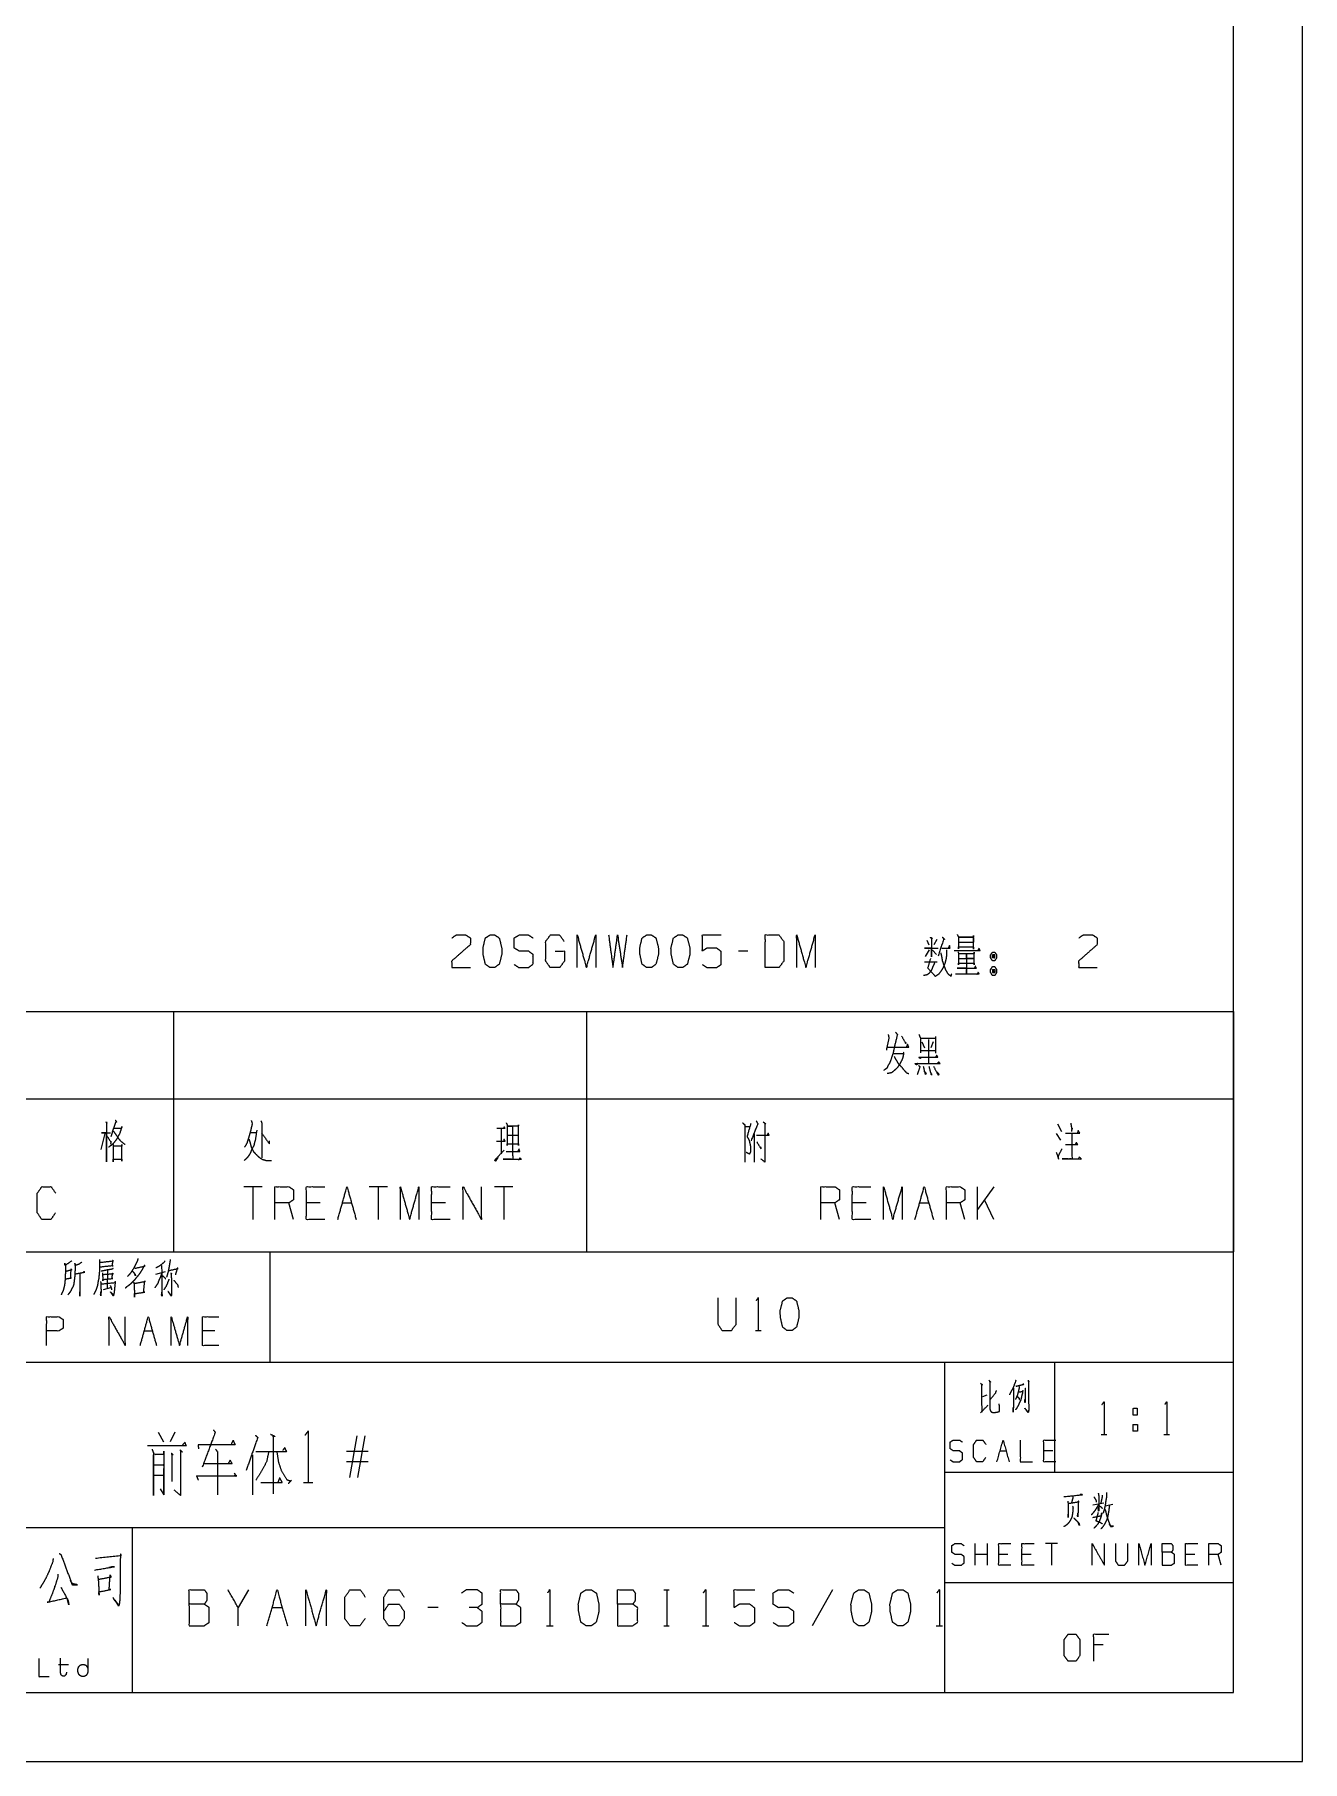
# Model space of a CAD drawing. Header units: millimetres. Extents: x 0 to 420, y 0 to 297.
# Drawn here: x 327.9 to 420, y 0 to 125.4 of the extents above; entities that cross this region are included whole.
import ezdxf

# ---------------------------------------------------------------- set-up
doc = ezdxf.new("R2010")
doc.units = ezdxf.units.MM
doc.layers.add('101', color=7, linetype='Continuous', true_color=0xffffff)

msp = doc.modelspace()

# ---------------------------------------------------------------- linework, layer by layer
at = {"layer": '101', "color": 133, "linetype": 'Continuous', "lineweight": 18}
for p, q in [((420, 0), (420, 297)), ((415, 5), (415, 292)), ((235, 37), (415, 37)), ((345, 37), (345, 29)), ((235, 29), (415, 29)), ((394, 29), (394, 5)), ((402, 29), (402, 21)), ((394, 21), (415, 21)), ((285, 17), (394, 17)), ((335, 17), (335, 5)), ((394, 13), (415, 13)), ((25, 5), (415, 5)), ((235, 5), (415, 5)), ((0, 0), (420, 0))]:
    msp.add_line(p, q, dxfattribs=at)
at = {"layer": '101', "color": 72, "linetype": 'Continuous', "lineweight": 18}
for p, q in [((392.9, 58.95), (392.59, 58.45)), ((392.71, 59.65), (392.87, 59.3)), ((393.45, 59.7), (393.22, 59.3)), ((379.72, 58.85), (379.05, 58.85)), ((392.55, 58.07), (393.47, 58.07)), ((393.13, 58.92), (393.42, 58.6)), ((313, 54.46), (338, 54.46)), ((338, 54.46), (368, 54.46)), ((338, 54.46), (338, 48.11)), ((368, 54.46), (368, 48.11)), ((368, 54.46), (415, 54.46)), ((415, 54.46), (415, 48.11)), ((392.27, 52.53), (393.36, 52.53)), ((392.29, 51.62), (393.36, 51.62)), ((392.36, 52.25), (392.55, 51.83)), ((392.83, 52.43), (392.83, 50.68)), ((393.19, 52.25), (393.01, 51.83)), ((393.36, 52.65), (393.36, 51.43)), ((390.33, 51.4), (391, 51.4)), ((313, 48.11), (338, 48.11)), ((338, 48.11), (368, 48.11)), ((338, 48.11), (338, 37)), ((368, 48.11), (415, 48.11)), ((368, 48.11), (368, 37)), ((415, 48.11), (415, 37)), ((380.84, 46.45), (381.02, 46.3)), ((333.02, 45.6), (332.74, 44.45)), ((343.6, 45.68), (344.03, 45.68)), ((361.81, 45.95), (361.81, 44.13)), ((362.25, 45.48), (363.03, 45.48)), ((379.52, 46.1), (379.87, 46.1)), ((380.17, 45.6), (380.17, 43.53)), ((402.12, 45.6), (402.42, 45.12)), ((402.21, 46.3), (402.51, 45.75)), ((344.45, 41.74), (343.11, 41.74)), ((343.78, 41.74), (343.78, 39.36)), ((353.56, 41.74), (352.21, 41.74)), ((352.88, 41.74), (352.88, 39.36)), ((362.66, 41.74), (361.32, 41.74)), ((361.99, 41.74), (361.99, 39.36)), ((397.58, 41.74), (396.41, 40.09)), ((396.41, 39.36), (396.41, 41.74)), ((346.73, 39.36), (346.39, 40.56)), ((348.67, 40.56), (347.66, 40.56)), ((350.27, 40.56), (350.94, 40.56)), ((357.77, 40.56), (356.76, 40.56)), ((386.37, 39.36), (386.04, 40.56)), ((388.31, 40.56), (387.31, 40.56)), ((392.19, 40.56), (392.87, 40.56)), ((395.48, 39.36), (395.14, 40.56)), ((397.58, 39.36), (396.91, 40.79)), ((313, 37), (338, 37)), ((338, 37), (368, 37)), ((368, 37), (415, 37)), ((333.22, 35.67), (333.2, 34.36)), ((336.72, 35.38), (337.43, 35.58)), ((332.92, 34.28), (333.47, 34.43)), ((335.89, 31.26), (336.48, 31.26)), ((341.01, 31.26), (340.12, 31.26)), ((380.27, 31.29), (380.7, 31.29)), ((396.78, 26.5), (397.1, 26.62)), ((336.9, 23.92), (337.29, 23.22)), ((338.1, 23.92), (337.77, 23.22)), ((407.69, 24.46), (408.02, 24.46)), ((407.69, 24.46), (407.69, 23.99)), ((350.82, 20.62), (351.35, 23.65)), ((351.91, 23.65), (351.38, 20.62)), ((405.37, 23.74), (405.8, 23.74)), ((409.93, 23.74), (410.35, 23.74)), ((343.74, 22.27), (343.74, 19.36)), ((352.16, 22.51), (350.57, 22.51)), ((352.16, 21.76), (350.57, 21.76)), ((398.04, 22.56), (398.48, 22.56)), ((401.88, 22.56), (401.21, 22.56)), ((342.58, 20.66), (342.44, 20.93)), ((345.71, 20.58), (345.58, 20.26)), ((347.46, 20.26), (348.13, 20.26)), ((337.04, 19.79), (337.32, 19.36)), ((404.78, 18.63), (405.57, 18.79)), ((405.68, 18.57), (406.23, 18.69)), ((396.24, 14.25), (396.24, 15.82)), ((397.13, 14.25), (397.13, 15.82)), ((402.22, 15.82), (401.33, 15.82)), ((401.78, 15.82), (401.78, 14.25)), ((397.13, 15.04), (396.24, 15.04)), ((398.6, 15.04), (397.94, 15.04)), ((400.3, 15.04), (399.63, 15.04)), ((412.18, 15.04), (411.51, 15.04)), ((414.1, 14.25), (413.88, 15.04)), ((343.45, 12.47), (342.71, 11.17)), ((373.63, 12.47), (374, 12.47)), ((373.83, 12.47), (373.83, 9.85)), ((385.88, 12.47), (384.4, 9.85)), ((345.17, 11.17), (345.91, 11.17)), ((357.23, 11.17), (356.49, 11.17)), ((365.11, 9.85), (365.58, 9.85)), ((373.63, 9.85), (374, 9.85)), ((376.42, 9.85), (376.89, 9.85)), ((393.39, 9.85), (393.86, 9.85)), ((405.52, 8.46), (404.84, 8.46)), ((329.66, 7.04), (330.39, 7.04))]:
    msp.add_line(p, q, dxfattribs=at)
for points, knots in [([(358.23, 59.8), (358.54, 60.02), (359.23, 60.02), (359.57, 59.8), (359.57, 59.32), (358.21, 58.12), (358.23, 57.65), (359.57, 57.65)], [0, 0, 0.069694, 0.192979, 0.265274, 0.350227, 0.674741, 0.759753, 1, 1]), ([(361.33, 57.65), (361.67, 57.9), (361.85, 58.6), (361.85, 59.07), (361.67, 59.8), (361.33, 60.02), (361, 60.02), (360.66, 59.8), (360.49, 59.07), (360.5, 58.6), (360.66, 57.9), (361, 57.65), (361.33, 57.65)], [0, 0, 0.067524, 0.18397, 0.260582, 0.380942, 0.446139, 0.500302, 0.565505, 0.685863, 0.762528, 0.878308, 0.945837, 1, 1]), ([(362.76, 57.87), (363.1, 57.65), (363.79, 57.65), (364.12, 57.9), (364.12, 58.6), (363.79, 58.85), (363.12, 58.85), (362.76, 59.07), (362.76, 59.8), (363.12, 60.02), (363.79, 60.02), (364.12, 59.8)], [0, 0, 0.068035, 0.184054, 0.254518, 0.372335, 0.442798, 0.555847, 0.626369, 0.748394, 0.818916, 0.931965, 1, 1]), ([(365.73, 58.85), (366.4, 58.85), (366.4, 58.12), (366.06, 57.65), (365.37, 57.65), (365.04, 58.12), (365.04, 59.55), (365.39, 60.02), (366.05, 60.02), (366.38, 59.55)], [0, 0, 0.103298, 0.214797, 0.304261, 0.410279, 0.499743, 0.718897, 0.809959, 0.910536, 1, 1]), ([(367.33, 57.65), (367.33, 60.02), (368, 57.65), (368.68, 60.02), (368.68, 57.65)], [0, 0, 0.245192, 0.500001, 0.754808, 1, 1]), ([(369.61, 60.02), (369.93, 57.65), (370.26, 60.02), (370.62, 57.65), (370.95, 60.02)], [0, 0, 0.249746, 0.499742, 0.750003, 1, 1]), ([(372.72, 57.65), (373.05, 57.9), (373.23, 58.6), (373.23, 59.07), (373.05, 59.8), (372.72, 60.02), (372.38, 60.02), (372.04, 59.8), (371.87, 59.07), (371.89, 58.6), (372.04, 57.9), (372.38, 57.65), (372.72, 57.65)], [0, 0, 0.067524, 0.18397, 0.260582, 0.380942, 0.446139, 0.500302, 0.565505, 0.685863, 0.762528, 0.878308, 0.945837, 1, 1]), ([(374.99, 57.65), (375.33, 57.9), (375.51, 58.6), (375.51, 59.07), (375.33, 59.8), (374.99, 60.02), (374.66, 60.02), (374.32, 59.8), (374.14, 59.07), (374.16, 58.6), (374.32, 57.9), (374.66, 57.65), (374.99, 57.65)], [0, 0, 0.067524, 0.183969, 0.260581, 0.380939, 0.446136, 0.500306, 0.565502, 0.685861, 0.762526, 0.878306, 0.94583, 1, 1]), ([(376.42, 57.87), (376.76, 57.65), (377.45, 57.65), (377.78, 57.87), (377.78, 58.82), (377.45, 59.07), (376.76, 59.07), (376.42, 58.85), (376.42, 60.02), (377.78, 60.02)], [0, 0, 0.062226, 0.168347, 0.230572, 0.376815, 0.441263, 0.547383, 0.609609, 0.790489, 1, 1]), ([(380.99, 57.65), (381.98, 57.65), (382.33, 58.12), (382.33, 59.55), (381.98, 60.02), (380.99, 60.02), (380.99, 57.65)], [0, 0, 0.142134, 0.22716, 0.43179, 0.516817, 0.65895, 1, 1]), ([(383.27, 57.65), (383.27, 60.02), (383.94, 57.65), (384.61, 60.02), (384.61, 57.65)], [0, 0, 0.245192, 0.499999, 0.754808, 1, 1]), ([(392.96, 59.85), (393.12, 59.77), (393.05, 59.82), (393.05, 58.42), (393.05, 59.07), (392.55, 59.07), (393.54, 59.07)], [0, 0, 0.046316, 0.069128, 0.437819, 0.608996, 0.739327, 1, 1]), ([(394.16, 58.95), (394.16, 58.65), (394.12, 58.32), (394.04, 57.97), (393.89, 57.62), (393.73, 57.37), (393.56, 57.15), (393.31, 57)], [0, 0, 0.134097, 0.280228, 0.441582, 0.61032, 0.742764, 0.870665, 1, 1]), ([(393.84, 59.87), (394, 59.7), (393.95, 59.75), (393.54, 58.47)], [0, 0, 0.14354, 0.187781, 1, 1]), ([(393.81, 59.05), (394.41, 59.05), (394.37, 59.25), (394.3, 59.12)], [0, 0, 0.63414, 0.848459, 1, 1]), ([(394.7, 58.9), (396.59, 58.9), (396.51, 59.05), (396.42, 58.9)], [0, 0, 0.844518, 0.922264, 1, 1]), ([(394.93, 60.05), (395.02, 59.87), (395.02, 59.02), (395.02, 59.15), (396.12, 59.15), (396.12, 59), (396.12, 59.97), (396.12, 59.85), (395.02, 59.85), (396.12, 59.85), (396.12, 59.47), (395.02, 59.47)], [0, 0, 0.027308, 0.145702, 0.163113, 0.315749, 0.336643, 0.472448, 0.489859, 0.642495, 0.795131, 0.847364, 1, 1]), ([(403.76, 59.8), (404.07, 60.02), (404.76, 60.02), (405.1, 59.8), (405.1, 59.32), (403.74, 58.12), (403.76, 57.65), (405.1, 57.65)], [0, 0, 0.069694, 0.192979, 0.265274, 0.350227, 0.674741, 0.759753, 1, 1]), ([(393.29, 58), (393.15, 57.7), (393.06, 57.47), (392.9, 57.25), (392.74, 57.12), (392.48, 57.07)], [0, 0, 0.251046, 0.434038, 0.642626, 0.795774, 1, 1]), ([(392.99, 58.32), (392.78, 57.62), (393.31, 57.05)], [0, 0, 0.483233, 1, 1]), ([(393.73, 58.72), (393.79, 58.47), (393.84, 58.17), (393.95, 57.82), (394.09, 57.47), (394.25, 57.2), (394.48, 57.02), (394.53, 57.2)], [0, 0, 0.122113, 0.267685, 0.442433, 0.622806, 0.77461, 0.912622, 1, 1]), ([(394.99, 58.8), (395.02, 58.67), (395.02, 57.85), (395.02, 57.97), (396.15, 57.97), (396.15, 57.85), (396.15, 58.77), (396.15, 58.65), (395.02, 58.65), (395.02, 58.3), (396.15, 58.3), (395.59, 58.3), (395.59, 58.65), (395.59, 57.15), (395.59, 57.6), (394.92, 57.6), (396.33, 57.6), (396.24, 57.75), (396.17, 57.6)], [0, 0, 0.011506, 0.084583, 0.095655, 0.195852, 0.206924, 0.288858, 0.29993, 0.400127, 0.431129, 0.531325, 0.581424, 0.612426, 0.745292, 0.785151, 0.844642, 0.96989, 0.985312, 1, 1]), ([(397.65, 58.77), (397.49, 58.77), (397.35, 58.57), (397.35, 58.35), (397.49, 58.15), (397.65, 58.15), (397.79, 58.35), (397.79, 58.57), (397.65, 58.77)], [0, 0, 0.091011, 0.231138, 0.359862, 0.499986, 0.590997, 0.731136, 0.859859, 1, 1]), ([(397.79, 57.5), (397.65, 57.72), (397.49, 57.72), (397.35, 57.5), (397.35, 57.3), (397.49, 57.07), (397.65, 57.07), (397.79, 57.3), (397.79, 57.5)], [0, 0, 0.149206, 0.23852, 0.387713, 0.5, 0.649194, 0.738508, 0.887713, 1, 1]), ([(397.65, 58.35), (397.65, 58.57), (397.49, 58.57)], [0, 0, 0.585813, 1, 1]), ([(397.49, 58.35), (397.65, 58.35), (397.49, 58.57), (397.49, 58.35)], [0, 0, 0.241164, 0.658904, 1, 1]), ([(394.81, 57.2), (396.52, 57.2), (396.44, 57.3), (396.36, 57.15)], [0, 0, 0.851381, 0.917655, 1, 1]), ([(397.65, 57.5), (397.49, 57.5), (397.65, 57.3), (397.65, 57.5)], [0, 0, 0.258824, 0.674604, 1, 1]), ([(397.49, 57.5), (397.49, 57.3), (397.65, 57.3)], [0, 0, 0.556976, 1, 1]), ([(390.45, 52.95), (390.58, 52.78), (390.35, 51.83), (390.28, 51.47), (390.1, 50.93), (390.01, 50.7), (389.9, 50.53), (389.83, 50.35), (389.59, 50.18)], [0, 0, 0.069926, 0.38885, 0.505364, 0.693867, 0.772746, 0.839515, 0.9011, 1, 1]), ([(389.92, 52.78), (389.97, 52.53), (389.78, 51.65)], [0, 0, 0.221863, 1, 1]), ([(390.89, 52.68), (391.19, 52.13), (391.23, 52.22)], [0, 0, 0.855262, 1, 1]), ([(392.15, 52.78), (392.25, 52.55), (392.25, 51.47)], [0, 0, 0.187914, 1, 1]), ([(391.04, 51.5), (391, 51.2), (390.91, 50.93), (390.77, 50.68), (390.58, 50.38), (390.36, 50.18), (390.17, 50.02), (389.85, 49.95)], [0, 0, 0.143871, 0.281442, 0.418246, 0.588512, 0.727354, 0.844312, 1, 1]), ([(389.87, 51.88), (391.41, 51.88), (391.32, 52.08), (391.23, 51.88)], [0, 0, 0.778575, 0.889287, 1, 1]), ([(390.35, 51.2), (390.42, 51.05), (390.56, 50.83), (390.66, 50.65), (390.89, 50.43), (391.04, 50.23), (391.23, 50.02), (391.42, 49.95)], [0, 0, 0.098129, 0.255365, 0.37644, 0.566726, 0.71165, 0.876695, 1, 1]), ([(392.06, 50.68), (391.97, 50.58), (391.86, 50.68), (393.67, 50.68), (393.59, 50.8), (393.47, 50.68)], [0, 0, 0.055573, 0.116265, 0.866965, 0.926762, 1, 1]), ([(392.11, 50.55), (392.22, 50.45), (392.02, 49.88)], [0, 0, 0.193665, 1, 1]), ([(392.27, 51.12), (392.25, 51.03), (392.13, 51.15), (393.52, 51.15), (393.44, 51.28), (393.35, 51.15)], [0, 0, 0.051287, 0.140119, 0.845357, 0.922679, 1, 1]), ([(392.46, 50.48), (392.6, 49.9), (392.69, 49.95), (392.55, 50.1)], [0, 0, 0.658059, 0.770917, 1, 1]), ([(392.87, 50.48), (393.03, 49.88), (393.1, 49.88), (392.98, 50.08)], [0, 0, 0.669865, 0.7462, 1, 1]), ([(393.21, 50.48), (393.54, 49.85), (393.61, 49.9), (393.44, 50.08)], [0, 0, 0.679076, 0.761949, 1, 1]), ([(333.09, 46.45), (333.19, 46.35), (333.14, 46.43), (333.14, 43.53), (333.14, 45.65), (332.79, 45.65), (333.44, 45.65)], [0, 0, 0.023247, 0.037896, 0.500409, 0.839319, 0.895699, 1, 1]), ([(333.78, 46.58), (333.88, 46.43), (333.81, 46.45), (333.46, 45.37)], [0, 0, 0.132126, 0.186059, 1, 1]), ([(343.65, 46.55), (343.74, 46.33), (343.65, 46), (343.62, 45.83), (343.55, 45.6), (343.48, 45.35), (343.41, 45.12), (343.35, 44.93), (343.27, 44.77), (343.16, 44.6)], [0, 0, 0.116541, 0.278918, 0.364993, 0.478696, 0.603951, 0.71766, 0.817412, 0.901346, 1, 1]), ([(344.36, 46.53), (344.43, 46.35), (344.43, 43.83)], [0, 0, 0.06955, 1, 1]), ([(380.33, 46.53), (380.44, 46.3), (379.96, 45.08)], [0, 0, 0.159107, 1, 1]), ([(333.18, 45.43), (333.48, 44.95), (333.48, 45.02), (333.44, 44.83)], [0, 0, 0.668993, 0.75826, 1, 1]), ([(333.71, 46), (334.26, 46), (334.27, 46.1), (334.11, 45.62), (333.88, 45.18), (333.62, 44.85), (333.3, 44.6)], [0, 0, 0.220966, 0.26192, 0.463932, 0.667691, 0.836831, 1, 1]), ([(333.64, 45.78), (333.81, 45.55), (334.01, 45.25), (334.18, 45.05), (334.5, 44.8)], [0, 0, 0.21756, 0.48939, 0.692342, 1, 1]), ([(344.06, 45.85), (343.95, 45.12), (343.88, 44.9), (343.85, 44.73), (343.74, 44.55), (343.65, 44.35), (343.6, 44.2), (343.48, 44), (343.37, 43.85), (343.14, 43.63)], [0, 0, 0.296653, 0.392139, 0.46442, 0.547269, 0.635793, 0.700209, 0.795421, 0.869798, 1, 1]), ([(343.48, 45.2), (343.55, 45.02), (343.6, 44.83), (343.64, 44.65), (343.81, 44.3), (343.9, 44.2), (344.15, 43.95), (344.29, 43.83), (344.47, 43.73), (344.71, 43.65), (344.94, 43.65), (345.12, 43.63)], [0, 0, 0.075192, 0.15762, 0.228747, 0.384949, 0.438119, 0.578251, 0.653441, 0.734337, 0.837345, 0.928883, 1, 1]), ([(344.4, 45.65), (344.98, 44.85), (344.98, 45.08)], [0, 0, 0.814824, 1, 1]), ([(361.48, 45.05), (362.1, 45.05), (362.02, 45.2), (361.99, 45.08)], [0, 0, 0.676561, 0.857934, 1, 1]), ([(361.49, 45.98), (362.1, 45.98), (362.02, 46.08), (361.99, 45.95)], [0, 0, 0.704243, 0.847777, 1, 1]), ([(362.17, 46.38), (362.25, 46.22), (362.25, 44.73), (362.25, 44.85), (363.07, 44.85), (363.07, 44.73), (363.07, 46.22), (363.07, 46.13), (362.25, 46.13), (362.64, 46.13), (362.64, 43.73), (361.94, 43.73), (363.28, 43.73), (363.19, 43.78), (363.17, 43.83), (363.07, 43.67)], [0, 0, 0.016856, 0.162098, 0.174201, 0.252928, 0.265031, 0.410272, 0.419955, 0.498682, 0.536334, 0.76872, 0.837175, 0.967244, 0.977077, 0.982211, 1, 1]), ([(379.34, 46.38), (379.5, 46.22), (379.5, 43.53)], [0, 0, 0.074914, 1, 1]), ([(379.94, 46.33), (379.66, 45.37), (379.77, 45.2), (379.84, 45.02), (379.91, 44.68), (379.91, 44.25), (379.84, 44.1), (379.59, 44.23)], [0, 0, 0.379822, 0.458229, 0.530553, 0.667378, 0.830233, 0.893776, 1, 1]), ([(380.35, 45.48), (381.27, 45.48), (381.2, 45.62), (381.14, 45.5)], [0, 0, 0.752923, 0.888763, 1, 1]), ([(380.95, 46.35), (380.95, 43.53), (380.68, 43.75)], [0, 0, 0.890401, 1, 1]), ([(403.26, 45.6), (403.26, 43.75), (402.55, 43.75), (403.94, 43.75), (403.8, 43.9), (403.71, 43.75)], [0, 0, 0.426906, 0.590047, 0.912256, 0.959823, 1, 1]), ([(402.78, 45.62), (403.84, 45.62), (403.71, 45.83), (403.66, 45.65)], [0, 0, 0.717261, 0.876328, 1, 1]), ([(403.17, 46.35), (403.26, 45.87), (403.27, 45.98), (403.22, 45.75)], [0, 0, 0.592181, 0.716658, 1, 1]), ([(333.62, 44.8), (333.62, 43.55), (333.62, 43.73), (334.26, 43.73), (334.26, 43.6), (334.26, 44.8), (334.26, 44.68), (333.69, 44.68)], [0, 0, 0.306605, 0.34953, 0.505604, 0.536265, 0.830605, 0.861265, 1, 1]), ([(361.57, 43.85), (361.41, 43.6), (361.34, 43.67), (362.02, 44.38)], [0, 0, 0.214427, 0.289033, 1, 1]), ([(362.17, 44.3), (363.17, 44.3), (363.1, 44.48), (363.03, 44.33)], [0, 0, 0.739673, 0.878255, 1, 1]), ([(380.37, 45), (380.68, 44.48), (380.7, 44.58), (380.61, 44.6)], [0, 0, 0.760418, 0.886215, 1, 1]), ([(402.12, 44.23), (402.3, 43.73), (402.27, 43.95), (402.53, 44.48)], [0, 0, 0.39393, 0.563113, 1, 1]), ([(402.8, 44.8), (403.68, 44.8), (403.59, 44.95), (403.5, 44.83)], [0, 0, 0.729813, 0.873574, 1, 1]), ([(329.44, 39.84), (329.11, 39.36), (328.45, 39.36), (328.12, 39.84), (328.12, 41.26), (328.45, 41.74), (329.12, 41.74), (329.46, 41.26)], [0, 0, 0.114568, 0.243366, 0.357936, 0.638584, 0.753154, 0.885433, 1, 1]), ([(345.38, 39.36), (345.38, 41.74), (346.39, 41.74), (346.73, 41.51), (346.73, 40.79), (346.39, 40.56), (345.38, 40.56)], [0, 0, 0.400951, 0.571036, 0.639278, 0.761673, 0.829915, 1, 1]), ([(349, 39.36), (347.66, 39.36), (347.66, 41.74), (349, 41.74)], [0, 0, 0.26539, 0.73461, 1, 1]), ([(349.94, 39.36), (350.61, 41.74), (351.28, 39.36)], [0, 0, 0.499999, 1, 1]), ([(354.49, 39.36), (354.49, 41.74), (355.16, 39.36), (355.83, 41.74), (355.83, 39.36)], [0, 0, 0.245192, 0.500001, 0.754808, 1, 1]), ([(358.11, 39.36), (356.76, 39.36), (356.76, 41.74), (358.11, 41.74)], [0, 0, 0.26539, 0.73461, 1, 1]), ([(359.04, 39.36), (359.04, 41.74), (360.38, 39.36), (360.38, 41.74)], [0, 0, 0.317574, 0.682426, 1, 1]), ([(385.03, 39.36), (385.03, 41.74), (386.04, 41.74), (386.37, 41.51), (386.37, 40.79), (386.04, 40.56), (385.03, 40.56)], [0, 0, 0.400952, 0.571031, 0.639278, 0.761674, 0.829922, 1, 1]), ([(388.65, 39.36), (387.31, 39.36), (387.31, 41.74), (388.65, 41.74)], [0, 0, 0.26539, 0.73461, 1, 1]), ([(389.58, 39.36), (389.58, 41.74), (390.25, 39.36), (390.93, 41.74), (390.93, 39.36)], [0, 0, 0.245192, 0.499999, 0.754808, 1, 1]), ([(394.14, 39.36), (394.14, 41.74), (395.14, 41.74), (395.48, 41.51), (395.48, 40.79), (395.14, 40.56), (394.14, 40.56)], [0, 0, 0.400951, 0.571036, 0.639278, 0.761673, 0.829915, 1, 1]), ([(332.63, 36.46), (332.64, 36.26), (332.64, 35.91), (332.63, 35.58), (332.61, 35.36), (332.58, 35.07), (332.53, 34.83), (332.49, 34.56), (332.42, 34.36), (332.35, 34.16), (332.22, 33.92)], [0, 0, 0.076503, 0.212087, 0.33934, 0.424292, 0.535105, 0.630037, 0.733301, 0.813245, 0.895183, 1, 1]), ([(332.67, 36.24), (333.64, 36.35), (333.59, 36.39), (333.55, 36), (333.63, 36), (332.66, 35.89)], [0, 0, 0.39108, 0.416924, 0.577585, 0.60892, 1, 1]), ([(335.42, 36.53), (335.4, 36.37), (335.22, 36.02), (335.11, 35.8), (334.98, 35.6), (334.83, 35.38), (334.67, 35.22)], [0, 0, 0.101774, 0.363754, 0.525154, 0.678922, 0.85608, 1, 1]), ([(337.78, 36.44), (337.76, 36.33), (337.68, 35.87), (337.62, 35.56), (337.51, 35.18)], [0, 0, 0.086565, 0.451629, 0.696477, 1, 1]), ([(330.63, 36.35), (330.57, 36.31), (330.14, 36.02), (330.11, 36.2), (330.16, 36.02), (330.16, 35.45), (330.14, 35.09), (330.13, 34.85), (330.1, 34.61), (330.05, 34.39), (329.99, 34.16), (329.91, 34.01), (329.85, 33.88)], [0, 0, 0.024363, 0.186803, 0.243942, 0.302154, 0.485024, 0.597668, 0.675195, 0.753199, 0.825098, 0.89819, 0.953346, 1, 1]), ([(330.19, 35.03), (330.22, 35.05), (330.58, 35.11), (330.54, 35.09), (330.58, 35.78), (330.61, 35.69), (330.18, 35.58)], [0, 0, 0.022681, 0.239273, 0.269981, 0.676983, 0.732557, 1, 1]), ([(331.36, 36.26), (331.11, 36.09), (330.88, 36.02), (330.85, 36.2), (330.88, 35.93), (330.86, 35.67), (330.85, 35.38), (330.83, 35.14), (330.8, 34.92), (330.77, 34.67), (330.72, 34.5), (330.64, 34.36), (330.57, 34.21), (330.49, 34.08), (330.41, 33.97), (330.33, 33.88)], [0, 0, 0.096319, 0.172937, 0.229415, 0.313416, 0.396985, 0.487495, 0.564125, 0.634336, 0.711437, 0.768975, 0.817388, 0.871906, 0.920319, 0.962889, 1, 1]), ([(330.86, 35.4), (331.57, 35.53), (331.52, 35.56), (331.44, 35.51)], [0, 0, 0.834819, 0.895271, 1, 1]), ([(331.22, 35.45), (331.22, 33.81), (331.21, 33.92), (331.22, 34.1)], [0, 0, 0.849783, 0.907772, 1, 1]), ([(333.63, 35.8), (333.58, 35.75), (333.19, 35.69), (332.97, 35.64), (332.77, 35.6)], [0, 0, 0.07226, 0.516589, 0.766867, 1, 1]), ([(332.85, 35.49), (332.86, 35.34), (332.89, 34.89), (332.88, 35), (333.61, 35.07), (333.55, 35.07), (333.59, 35.47), (333.63, 35.4), (332.86, 35.34)], [0, 0, 0.056492, 0.217482, 0.258029, 0.525926, 0.548635, 0.694164, 0.720796, 1, 1]), ([(335.2, 35.84), (335.25, 35.82), (335.95, 35.98), (335.9, 36.02), (335.78, 35.8), (335.64, 35.56), (335.5, 35.36), (335.34, 35.16), (335.17, 34.96), (334.98, 34.76), (334.78, 34.58), (334.62, 34.47), (334.5, 34.36)], [0, 0, 0.017093, 0.254607, 0.275864, 0.359629, 0.452278, 0.53264, 0.616084, 0.70281, 0.792986, 0.881828, 0.944963, 1, 1]), ([(335.03, 35.6), (335.06, 35.58), (335.23, 35.38), (335.25, 35.27), (335.19, 35.42)], [0, 0, 0.066028, 0.519581, 0.712132, 1, 1]), ([(337.15, 35.47), (337.06, 35.18), (336.95, 34.94), (336.86, 34.69), (336.76, 34.56), (336.65, 34.39)], [0, 0, 0.251918, 0.474135, 0.691326, 0.826694, 1, 1]), ([(337.37, 36.35), (337.34, 36.26), (337.14, 36.09), (336.92, 35.93), (336.73, 35.84)], [0, 0, 0.111856, 0.433088, 0.752703, 1, 1]), ([(337.15, 36.02), (337.17, 34.28), (337.18, 33.79), (337.15, 33.88), (337.17, 34.08)], [0, 0, 0.691283, 0.883884, 0.921006, 1, 1]), ([(337.17, 35.31), (337.37, 35.14), (337.42, 35.05)], [0, 0, 0.729109, 1, 1]), ([(337.81, 35.49), (337.89, 35.38), (337.85, 35.4), (337.87, 34.23), (337.87, 33.94), (337.85, 33.79), (337.61, 34.14), (337.85, 33.83)], [0, 0, 0.051678, 0.066298, 0.513635, 0.623349, 0.682727, 0.848098, 1, 1]), ([(337.65, 35.64), (338.35, 35.8), (338.29, 35.82), (338.15, 35.34)], [0, 0, 0.557066, 0.608364, 1, 1]), ([(332.72, 34.85), (332.74, 34.65), (332.75, 34.14), (332.74, 33.81), (332.72, 33.9), (332.75, 34.12)], [0, 0, 0.147471, 0.523364, 0.768667, 0.835021, 1, 1]), ([(332.75, 34.67), (333.81, 34.78), (333.78, 34.85), (333.77, 34.74), (333.72, 34.23), (333.7, 34.03), (333.64, 33.81), (333.44, 34.1), (333.66, 33.88)], [0, 0, 0.374083, 0.399749, 0.43883, 0.61759, 0.687458, 0.767887, 0.891105, 1, 1]), ([(333.42, 34.56), (333.49, 34.39), (333.52, 34.25)], [0, 0, 0.579215, 1, 1]), ([(335.11, 34.81), (335.14, 34.74), (335.17, 34.19), (335.19, 34.12), (335.19, 33.72), (335.17, 33.9), (335.17, 33.97), (335.94, 34.08), (335.84, 34.08), (335.92, 34.89), (335.95, 34.85), (335.9, 34.83), (335.15, 34.69)], [0, 0, 0.018828, 0.160986, 0.178485, 0.280676, 0.326272, 0.343303, 0.542024, 0.566111, 0.777126, 0.791033, 0.804348, 1, 1]), ([(337.67, 35.03), (337.65, 34.92), (337.48, 34.52), (337.31, 34.25)], [0, 0, 0.129619, 0.632946, 1, 1]), ([(338.03, 34.96), (338.31, 34.61), (338.35, 34.43)], [0, 0, 0.711821, 1, 1]), ([(377.54, 33.67), (377.54, 31.77), (377.85, 31.29), (378.53, 31.29), (378.88, 31.77), (378.88, 33.67)], [0, 0, 0.337152, 0.4386, 0.55778, 0.662848, 1, 1]), ([(380.34, 33.47), (380.48, 33.67), (380.48, 31.29)], [0, 0, 0.093487, 1, 1]), ([(382.92, 31.29), (383.26, 31.54), (383.43, 32.24), (383.43, 32.72), (383.26, 33.44), (382.92, 33.67), (382.58, 33.67), (382.25, 33.44), (382.07, 32.72), (382.09, 32.24), (382.25, 31.54), (382.58, 31.29), (382.92, 31.29)], [0, 0, 0.06753, 0.183975, 0.260587, 0.380945, 0.446148, 0.500311, 0.565508, 0.685867, 0.762532, 0.878313, 0.945837, 1, 1]), ([(328.8, 30.2), (328.8, 32.3), (329.69, 32.3), (329.99, 32.1), (329.99, 31.46), (329.68, 31.26), (328.8, 31.26)], [0, 0, 0.401145, 0.571312, 0.639588, 0.762043, 0.832818, 1, 1]), ([(333.33, 30.2), (333.33, 32.3), (334.51, 30.2), (334.51, 32.3)], [0, 0, 0.317574, 0.682426, 1, 1]), ([(337.85, 30.2), (337.85, 32.3), (338.45, 30.2), (339.04, 32.3), (339.04, 30.2)], [0, 0, 0.245192, 0.5, 0.754808, 1, 1]), ([(341.3, 30.2), (340.12, 30.2), (340.12, 32.3), (341.3, 32.3)], [0, 0, 0.265389, 0.734611, 1, 1]), ([(397.22, 27.7), (397.34, 27.55), (397.29, 27.59), (397.29, 26.72), (397.29, 26.04), (397.29, 25.94), (397.31, 25.54), (397.35, 25.44), (397.41, 25.38), (397.54, 25.34), (397.8, 25.36), (397.99, 25.42), (398.01, 25.44), (397.98, 25.98)], [0, 0, 0.050887, 0.067371, 0.30486, 0.491459, 0.519732, 0.627242, 0.657953, 0.681265, 0.71898, 0.791172, 0.845841, 0.852765, 1, 1]), ([(399.18, 27.7), (399.16, 27.59), (398.99, 27.14), (398.84, 26.87), (398.72, 26.62)], [0, 0, 0.089072, 0.504979, 0.766001, 1, 1]), ([(400.07, 27.68), (400.13, 27.59), (400.1, 27.57), (400.12, 25.52), (400.12, 25.5), (400.1, 25.38), (400.07, 25.34), (399.84, 25.65), (400.07, 25.36), (400.1, 25.44)], [0, 0, 0.031372, 0.042462, 0.676473, 0.682877, 0.721567, 0.737252, 0.857566, 0.97283, 1, 1]), ([(396.62, 27.47), (396.76, 27.35), (396.68, 27.39), (396.71, 25.4), (396.62, 25.32), (397.17, 25.88)], [0, 0, 0.060255, 0.090729, 0.71461, 0.752496, 1, 1]), ([(397.29, 26.23), (397.72, 26.77), (397.79, 26.95)], [0, 0, 0.77398, 1, 1]), ([(399.02, 27.14), (399, 25.38), (398.99, 25.5), (398.99, 25.52), (399, 25.71)], [0, 0, 0.841012, 0.900786, 0.910681, 1, 1]), ([(399.43, 27.22), (399.44, 27.18), (399.37, 26.89), (399.3, 26.62), (399.22, 26.43), (399.16, 26.29)], [0, 0, 0.044891, 0.350478, 0.63559, 0.840224, 1, 1]), ([(399.43, 26.83), (399.72, 26.89), (399.69, 26.95), (399.66, 26.72), (399.6, 26.52), (399.57, 26.35), (399.52, 26.19), (399.44, 26.04), (399.37, 25.88), (399.3, 25.75), (399.22, 25.61), (399.16, 25.54)], [0, 0, 0.158182, 0.194476, 0.315843, 0.429568, 0.518472, 0.611327, 0.697145, 0.792857, 0.869066, 0.954883, 1, 1]), ([(399.19, 27.28), (399.22, 27.26), (399.25, 27.26), (399.76, 27.39), (399.72, 27.39), (399.65, 27.35)], [0, 0, 0.049781, 0.090425, 0.822292, 0.883256, 1, 1]), ([(399.28, 26.52), (399.41, 26.39), (399.44, 26.29)], [0, 0, 0.6273, 1, 1]), ([(399.85, 27.12), (399.88, 27.08), (399.85, 27.06), (399.85, 26.06), (399.84, 26.17), (399.85, 26.29)], [0, 0, 0.038712, 0.066084, 0.824707, 0.904517, 1, 1]), ([(405.44, 25.91), (405.59, 26.11), (405.59, 23.74)], [0, 0, 0.093487, 1, 1]), ([(407.69, 25.16), (407.69, 25.64), (408.02, 25.64), (408.02, 25.16), (407.69, 25.16)], [0, 0, 0.292916, 0.5, 0.792916, 1, 1]), ([(410, 25.91), (410.14, 26.11), (410.14, 23.74)], [0, 0, 0.093487, 1, 1]), ([(340.91, 24.08), (341.04, 23.89), (340.1, 21.37)], [0, 0, 0.082206, 1, 1]), ([(347.57, 23.69), (347.8, 24), (347.8, 20.26)], [0, 0, 0.093488, 1, 1]), ([(408.02, 24.46), (408.02, 23.99), (407.69, 23.99)], [0, 0, 0.585831, 1, 1]), ([(336.12, 22.94), (338.93, 22.94), (338.85, 23.18), (338.66, 22.98)], [0, 0, 0.842005, 0.917046, 1, 1]), ([(336.46, 22.67), (336.57, 22.39), (336.57, 19.32), (336.57, 22.31), (337.32, 22.31), (337.32, 22.51), (337.32, 19.36), (337.32, 21.52), (336.54, 21.52), (336.54, 20.78), (337.29, 20.78)], [0, 0, 0.019945, 0.226009, 0.426789, 0.47722, 0.490429, 0.701777, 0.847078, 0.899376, 0.949571, 1, 1]), ([(338.46, 22.63), (338.66, 22.47), (338.52, 22.59), (338.52, 19.32), (338.07, 19.71)], [0, 0, 0.058327, 0.100824, 0.861608, 1, 1]), ([(339.85, 22.7), (339.82, 23.02), (342.49, 23.02), (342.35, 23.33), (342.21, 23.06)], [0, 0, 0.086832, 0.820652, 0.915214, 1, 1]), ([(341.07, 22.67), (341.21, 22.47), (341.21, 19.36)], [0, 0, 0.071936, 1, 1]), ([(343.96, 23.69), (344.13, 23.53), (343.29, 21.13)], [0, 0, 0.082802, 1, 1]), ([(343.99, 22.51), (346.22, 22.51), (346.1, 22.78), (345.94, 22.59)], [0, 0, 0.800376, 0.90721, 1, 1]), ([(345.05, 23.77), (345.38, 23.61), (345.24, 23.57), (345.24, 19.44)], [0, 0, 0.079453, 0.110569, 1, 1]), ([(394.41, 21.91), (394.63, 21.76), (395.09, 21.76), (395.31, 21.93), (395.31, 22.39), (395.09, 22.56), (394.64, 22.56), (394.41, 22.71), (394.41, 23.19), (394.64, 23.34), (395.09, 23.34), (395.31, 23.19)], [0, 0, 0.068029, 0.184052, 0.254519, 0.372336, 0.442804, 0.555843, 0.62637, 0.748396, 0.818923, 0.931962, 1, 1]), ([(397, 22.08), (396.77, 21.76), (396.34, 21.76), (396.12, 22.08), (396.12, 23.02), (396.34, 23.34), (396.78, 23.34), (397.01, 23.02)], [0, 0, 0.114571, 0.243364, 0.357935, 0.638587, 0.753157, 0.885429, 1, 1]), ([(397.81, 21.76), (398.26, 23.34), (398.7, 21.76)], [0, 0, 0.499998, 1, 1]), ([(399.51, 23.34), (399.51, 21.76), (400.4, 21.76)], [0, 0, 0.638737, 1, 1]), ([(402.1, 21.76), (401.21, 21.76), (401.21, 23.34), (402.1, 23.34)], [0, 0, 0.265388, 0.734612, 1, 1]), ([(337.85, 22.39), (337.99, 22.27), (337.88, 22.31), (337.88, 20.34)], [0, 0, 0.080443, 0.132484, 1, 1]), ([(340.21, 21.64), (342.27, 21.64), (342.13, 21.88), (341.99, 21.64)], [0, 0, 0.789758, 0.894877, 1, 1]), ([(344.91, 22.43), (344.77, 21.76), (344.41, 21.09), (343.99, 20.42)], [0, 0, 0.306097, 0.646781, 1, 1]), ([(345.52, 22.47), (345.63, 21.76), (345.85, 21.09), (346.24, 20.46), (346.49, 20.38), (346.58, 20.42), (346.35, 20.18)], [0, 0, 0.252325, 0.50043, 0.760973, 0.853337, 0.885812, 1, 1]), ([(339.82, 20.42), (339.71, 20.74), (342.6, 20.74), (342.44, 20.81)], [0, 0, 0.097864, 0.945911, 1, 1]), ([(344.35, 20.26), (345.91, 20.26), (345.71, 20.62)], [0, 0, 0.794013, 1, 1]), ([(402.68, 19.23), (404.03, 19.37), (403.97, 19.39), (403.83, 19.37)], [0, 0, 0.865805, 0.905503, 1, 1]), ([(402.95, 18.9), (402.98, 18.73), (402.99, 18.3), (402.99, 17.72), (402.98, 17.8), (402.98, 17.95)], [0, 0, 0.119124, 0.427226, 0.837796, 0.897358, 1, 1]), ([(402.98, 18.73), (403.77, 18.86), (403.72, 18.9), (403.71, 18.55), (403.71, 18.17), (403.69, 17.95), (403.68, 17.76), (403.67, 17.84), (403.69, 18.03)], [0, 0, 0.351984, 0.378534, 0.533493, 0.697426, 0.797814, 0.880033, 0.917028, 1, 1]), ([(403.3, 19.29), (403.33, 19.17), (403.23, 18.77)], [0, 0, 0.238945, 1, 1]), ([(404.86, 19.21), (405, 18.98), (405.03, 18.84)], [0, 0, 0.640218, 1, 1]), ([(405.17, 19.48), (405.2, 19.33), (405.2, 18.19), (405.17, 18.34), (405.2, 18.46)], [0, 0, 0.094654, 0.823642, 0.918295, 1, 1]), ([(405.46, 19.33), (405.46, 19.23), (405.35, 18.75)], [0, 0, 0.174306, 1, 1]), ([(405.77, 19.52), (405.77, 19.39), (405.76, 19.17), (405.71, 18.88), (405.67, 18.57), (405.61, 18.32), (405.54, 18.09), (405.52, 18.03)], [0, 0, 0.081859, 0.232245, 0.425429, 0.632112, 0.800316, 0.957949, 1, 1]), ([(403.31, 18.53), (403.34, 18.4), (403.33, 18.36), (403.31, 18.07), (403.27, 17.82), (403.23, 17.68), (403.15, 17.53), (403.07, 17.39), (402.92, 17.22), (402.77, 17.1), (402.66, 17.04)], [0, 0, 0.073225, 0.098424, 0.26494, 0.409696, 0.496582, 0.589746, 0.686975, 0.813798, 0.923947, 1, 1]), ([(403.39, 17.68), (403.59, 17.49), (403.71, 17.37), (403.77, 17.28), (403.81, 17.12), (403.72, 17.32)], [0, 0, 0.292982, 0.473564, 0.580848, 0.762106, 1, 1]), ([(405.19, 18.65), (405.05, 18.42), (404.92, 18.21), (404.79, 18.05), (404.66, 17.9)], [0, 0, 0.287233, 0.555137, 0.786183, 1, 1]), ([(404.78, 17.72), (405.41, 17.86), (405.42, 18.05), (405.42, 17.97), (405.35, 17.72), (405.25, 17.45), (405.14, 17.24), (405.03, 17.12), (404.92, 16.99), (404.85, 16.93)], [0, 0, 0.304469, 0.392577, 0.431617, 0.55371, 0.68947, 0.798366, 0.878841, 0.95475, 1, 1]), ([(405.16, 18.07), (405, 17.49), (405.1, 17.45), (405.22, 17.41), (405.33, 17.35), (405.48, 17.26)], [0, 0, 0.529111, 0.626299, 0.735529, 0.852099, 1, 1]), ([(405.2, 18.61), (405.38, 18.48), (405.46, 18.38)], [0, 0, 0.613114, 1, 1]), ([(405.98, 18.57), (405.93, 18.21), (405.89, 17.97), (405.85, 17.76), (405.79, 17.57), (405.67, 17.32), (405.57, 17.14), (405.45, 16.97), (405.36, 16.89)], [0, 0, 0.194372, 0.332632, 0.448613, 0.555646, 0.70616, 0.822691, 0.933849, 1, 1]), ([(405.65, 18.3), (405.68, 18.26), (405.83, 17.68), (405.93, 17.41), (406.04, 17.12), (406.06, 17.06), (406.28, 17.08), (406.06, 17.1), (405.99, 17.22)], [0, 0, 0.026719, 0.341744, 0.493482, 0.655463, 0.691641, 0.807838, 0.924035, 1, 1]), ([(329.7, 15.11), (329.83, 15.04), (330.66, 12.83), (331.05, 12.83), (330.68, 12.9), (330.53, 13.14)], [0, 0, 0.039541, 0.705114, 0.815247, 0.920312, 1, 1]), ([(332.34, 14.76), (334.22, 14.97), (334.17, 15.07), (334.14, 14.56), (334.14, 12.63), (334.12, 11.87), (334.09, 11.52), (334.05, 11.35), (334.02, 11.28), (333.61, 11.9), (334.02, 11.38)], [0, 0, 0.261649, 0.277493, 0.349233, 0.616764, 0.72192, 0.769813, 0.794637, 0.804771, 0.908172, 1, 1]), ([(394.53, 14.4), (394.75, 14.25), (395.21, 14.25), (395.43, 14.41), (395.43, 14.88), (395.21, 15.04), (394.76, 15.04), (394.53, 15.19), (394.53, 15.67), (394.76, 15.82), (395.21, 15.82), (395.43, 15.67)], [0, 0, 0.068036, 0.184055, 0.25452, 0.372334, 0.442799, 0.555845, 0.626371, 0.748393, 0.818918, 0.931964, 1, 1]), ([(398.83, 14.25), (397.94, 14.25), (397.94, 15.82), (398.83, 15.82)], [0, 0, 0.265394, 0.734606, 1, 1]), ([(400.52, 14.25), (399.63, 14.25), (399.63, 15.82), (400.52, 15.82)], [0, 0, 0.265394, 0.734606, 1, 1]), ([(404.73, 14.25), (404.73, 15.82), (405.62, 14.25), (405.62, 15.82)], [0, 0, 0.317573, 0.682427, 1, 1]), ([(406.42, 15.82), (406.42, 14.56), (406.63, 14.25), (407.08, 14.25), (407.31, 14.56), (407.31, 15.82)], [0, 0, 0.337149, 0.438598, 0.557784, 0.662851, 1, 1]), ([(408.12, 14.25), (408.12, 15.82), (408.56, 14.25), (409.01, 15.82), (409.01, 14.25)], [0, 0, 0.245192, 0.5, 0.754808, 1, 1]), ([(409.82, 15.19), (409.82, 15.82), (410.48, 15.82), (410.59, 15.67), (410.59, 15.36), (410.48, 15.19), (409.82, 15.19), (409.82, 14.25), (410.47, 14.25), (410.7, 14.4), (410.7, 15.04), (410.48, 15.19)], [0, 0, 0.115916, 0.238849, 0.272472, 0.33043, 0.366587, 0.48952, 0.663395, 0.784172, 0.83349, 0.952457, 1, 1]), ([(412.4, 14.25), (411.51, 14.25), (411.51, 15.82), (412.4, 15.82)], [0, 0, 0.265394, 0.734606, 1, 1]), ([(413.21, 14.25), (413.21, 15.82), (413.88, 15.82), (414.1, 15.67), (414.1, 15.19), (413.88, 15.04), (413.21, 15.04)], [0, 0, 0.400946, 0.571033, 0.639276, 0.76167, 0.829914, 1, 1]), ([(329.27, 14.73), (329.24, 14.49), (328.97, 13.8), (328.73, 13.28), (328.49, 12.87), (328.31, 12.59)], [0, 0, 0.102841, 0.416511, 0.658903, 0.86249, 1, 1]), ([(332.27, 13.9), (333.73, 14.14), (333.58, 14.14), (333.31, 14.07)], [0, 0, 0.777945, 0.854701, 1, 1]), ([(329.61, 13.59), (329.61, 13.38), (329.39, 12.69), (329.41, 12.73), (329.19, 12.14), (328.95, 11.56), (328.85, 11.56), (330.22, 11.87)], [0, 0, 0.05545, 0.249412, 0.26073, 0.428483, 0.598637, 0.624772, 1, 1]), ([(329.83, 12.66), (330.36, 11.69), (330.41, 11.38), (330.31, 11.76)], [0, 0, 0.610117, 0.783655, 1, 1]), ([(332.51, 13.49), (332.56, 13.07), (332.61, 12.07), (332.58, 12.31), (333.46, 12.49), (333.34, 12.49), (333.41, 13.56), (333.48, 13.38), (332.58, 13.21)], [0, 0, 0.08584, 0.292105, 0.342087, 0.526357, 0.55147, 0.772215, 0.810799, 1, 1]), ([(339.14, 11.42), (339.14, 12.47), (340.25, 12.47), (340.43, 12.22), (340.43, 11.7), (340.25, 11.42), (339.14, 11.42), (339.14, 9.85), (340.23, 9.85), (340.61, 10.1), (340.61, 11.17), (340.25, 11.42)], [0, 0, 0.115917, 0.238847, 0.272469, 0.330428, 0.366584, 0.489513, 0.663389, 0.784162, 0.833485, 0.952453, 1, 1]), ([(342.71, 9.85), (342.71, 11.17), (341.97, 12.47)], [0, 0, 0.469959, 1, 1]), ([(347.63, 9.85), (347.63, 12.47), (348.37, 9.85), (349.11, 12.47), (349.11, 9.85)], [0, 0, 0.245192, 0.5, 0.754808, 1, 1]), ([(351.92, 10.37), (351.55, 9.85), (350.83, 9.85), (350.46, 10.37), (350.46, 11.94), (350.83, 12.47), (351.57, 12.47), (351.94, 11.94)], [0, 0, 0.114569, 0.243366, 0.357935, 0.638584, 0.753153, 0.885431, 1, 1]), ([(353.29, 10.9), (353.64, 11.42), (354.4, 11.42), (354.77, 10.9), (354.77, 10.37), (354.4, 9.85), (353.64, 9.85), (353.29, 10.37), (353.29, 11.94), (353.64, 12.47), (354.4, 12.47), (354.77, 11.94)], [0, 0, 0.076963, 0.169761, 0.248073, 0.312018, 0.390331, 0.483128, 0.560091, 0.751927, 0.82889, 0.921688, 1, 1]), ([(360.06, 11.17), (360.43, 11.42), (360.43, 12.22), (360.06, 12.47), (359.29, 12.47), (358.92, 12.22)], [0, 0, 0.153874, 0.429854, 0.583729, 0.846126, 1, 1]), ([(361.77, 11.42), (361.77, 12.47), (362.88, 12.47), (363.06, 12.22), (363.06, 11.7), (362.88, 11.42), (361.77, 11.42), (361.77, 9.85), (362.86, 9.85), (363.24, 10.1), (363.24, 11.17), (362.88, 11.42)], [0, 0, 0.115917, 0.238847, 0.272469, 0.330428, 0.366584, 0.489513, 0.663389, 0.784162, 0.833485, 0.952453, 1, 1]), ([(365.19, 12.25), (365.34, 12.47), (365.34, 9.85)], [0, 0, 0.093489, 1, 1]), ([(368.35, 9.85), (368.72, 10.12), (368.91, 10.9), (368.91, 11.42), (368.72, 12.22), (368.35, 12.47), (367.98, 12.47), (367.6, 12.22), (367.41, 11.42), (367.43, 10.9), (367.6, 10.12), (367.98, 9.85), (368.35, 9.85)], [0, 0, 0.067525, 0.183971, 0.260583, 0.380943, 0.44614, 0.500305, 0.565502, 0.685863, 0.762528, 0.87831, 0.945836, 1, 1]), ([(370.26, 11.42), (370.26, 12.47), (371.37, 12.47), (371.55, 12.22), (371.55, 11.7), (371.37, 11.42), (370.26, 11.42), (370.26, 9.85), (371.35, 9.85), (371.72, 10.1), (371.72, 11.17), (371.37, 11.42)], [0, 0, 0.115917, 0.238847, 0.272469, 0.330428, 0.366584, 0.489513, 0.663389, 0.784162, 0.833485, 0.952453, 1, 1]), ([(376.5, 12.25), (376.66, 12.47), (376.66, 9.85)], [0, 0, 0.093489, 1, 1]), ([(378.72, 10.1), (379.1, 9.85), (379.86, 9.85), (380.23, 10.1), (380.23, 11.14), (379.86, 11.42), (379.1, 11.42), (378.72, 11.17), (378.72, 12.47), (380.23, 12.47)], [0, 0, 0.062228, 0.168343, 0.230571, 0.376816, 0.441265, 0.547381, 0.609609, 0.790491, 1, 1]), ([(381.55, 10.1), (381.92, 9.85), (382.68, 9.85), (383.06, 10.12), (383.06, 10.9), (382.68, 11.17), (381.94, 11.17), (381.55, 11.42), (381.55, 12.22), (381.94, 12.47), (382.68, 12.47), (383.06, 12.22)], [0, 0, 0.068036, 0.184054, 0.254519, 0.372335, 0.4428, 0.555843, 0.62637, 0.748394, 0.818921, 0.931964, 1, 1]), ([(388.15, 9.85), (388.52, 10.12), (388.71, 10.9), (388.71, 11.42), (388.52, 12.22), (388.15, 12.47), (387.78, 12.47), (387.41, 12.22), (387.21, 11.42), (387.23, 10.9), (387.41, 10.12), (387.78, 9.85), (388.15, 9.85)], [0, 0, 0.067525, 0.18397, 0.260581, 0.38094, 0.446137, 0.500301, 0.565503, 0.685862, 0.762526, 0.878306, 0.945836, 1, 1]), ([(390.98, 9.85), (391.35, 10.12), (391.54, 10.9), (391.54, 11.42), (391.35, 12.22), (390.98, 12.47), (390.61, 12.47), (390.23, 12.22), (390.04, 11.42), (390.06, 10.9), (390.23, 10.12), (390.61, 9.85), (390.98, 9.85)], [0, 0, 0.067525, 0.183971, 0.260584, 0.380944, 0.446141, 0.500306, 0.565504, 0.685864, 0.762529, 0.87831, 0.945835, 1, 1]), ([(393.47, 12.25), (393.63, 12.47), (393.63, 9.85)], [0, 0, 0.093489, 1, 1]), ([(358.94, 10.1), (359.29, 9.85), (360.06, 9.85), (360.43, 10.1), (360.43, 10.9), (360.06, 11.17), (359.49, 11.17)], [0, 0, 0.12412, 0.343687, 0.472445, 0.703378, 0.836732, 1, 1]), ([(402.99, 7.28), (403.55, 7.28), (403.83, 7.68), (403.83, 8.86), (403.55, 9.25), (402.99, 9.25), (402.7, 8.86), (402.7, 7.68), (402.99, 7.28)], [0, 0, 0.102683, 0.191619, 0.409477, 0.498413, 0.601096, 0.691619, 0.909477, 1, 1]), ([(404.84, 7.28), (404.84, 9.25), (405.95, 9.25)], [0, 0, 0.638735, 1, 1]), ([(328.24, 7.48), (328.24, 6.17), (328.98, 6.17)], [0, 0, 0.638728, 1, 1]), ([(330.25, 6.49), (330.2, 6.3), (330.09, 6.19), (329.96, 6.19), (329.84, 6.3), (329.8, 6.49), (329.8, 7.5)], [0, 0, 0.107406, 0.190396, 0.26402, 0.350759, 0.456999, 1, 1]), ([(331.8, 7.48), (331.8, 6.52), (331.74, 6.34), (331.64, 6.22), (331.5, 6.17), (331.37, 6.17), (331.24, 6.22), (331.13, 6.34), (331.07, 6.52), (331.07, 6.71), (331.13, 6.88), (331.24, 7), (331.37, 7.04), (331.5, 7.04), (331.64, 7), (331.74, 6.88), (331.8, 6.71)], [0, 0, 0.286727, 0.342739, 0.39146, 0.433824, 0.471471, 0.513835, 0.562557, 0.618569, 0.675914, 0.728048, 0.77677, 0.819134, 0.856781, 0.899145, 0.947866, 1, 1])]:
    msp.add_open_spline(points, degree=1, knots=knots, dxfattribs=at)
for points in [[(391.86, 39.36), (392.53, 41.74), (393.2, 39.36)], [(335.59, 30.2), (336.18, 32.3), (336.78, 30.2)], [(344.8, 9.85), (345.54, 12.47), (346.28, 9.85)]]:
    msp.add_open_spline(points, degree=1, dxfattribs=at)

doc.saveas('drawing.dxf')
